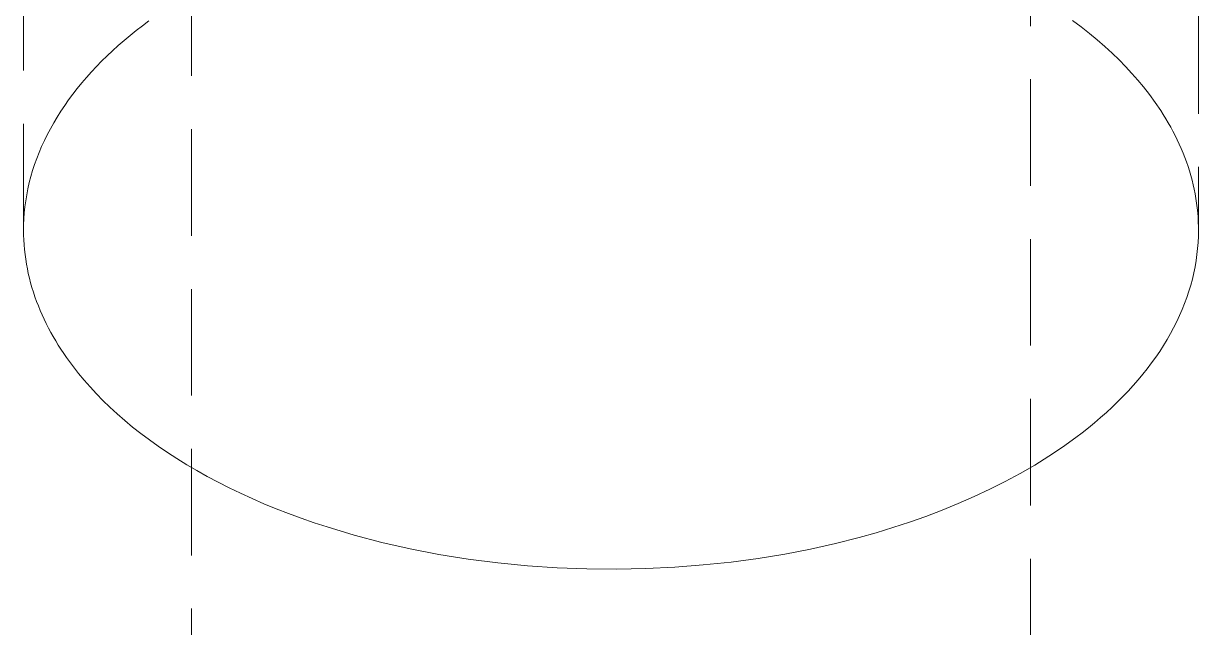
# Model space of a CAD drawing. Header units: millimetres. Extents: x -427 to 4679, y -324 to 2971.
# Drawn here: x 2722.76 to 2736.76, y 979.16 to 986.36 of the extents above; entities that cross this region are included whole.
import ezdxf

# ---------------------------------------------------------------- set-up
doc = ezdxf.new("R2010")
doc.units = ezdxf.units.MM
doc.linetypes.add('HIDDEN', pattern=[1.905, 1.27, -0.635])
doc.layers.add('ZANO_R_przerywana', color=7, linetype='HIDDEN', lineweight=0)

msp = doc.modelspace()

# ---------------------------------------------------------------- linework, layer by layer
at = {"layer": 'ZANO_R_przerywana'}
for p, q in [((2722.763, 983.894), (2722.763, 990.388)), ((2736.763, 990.363), (2736.763, 983.894)), ((2724.763, 892.388), (2724.763, 987.598)), ((2734.763, 987.598), (2734.763, 892.388)), ((2724.179, 986.332), (2724.105, 986.274)), ((2724.255, 986.389), (2724.179, 986.332)), ((2735.365, 986.318), (2735.263, 986.394)), ((2735.463, 986.24), (2735.365, 986.318)), ((2724.032, 986.215), (2723.961, 986.156)), ((2724.105, 986.274), (2724.032, 986.215)), ((2735.557, 986.162), (2735.463, 986.24)), ((2735.647, 986.084), (2735.557, 986.162)), ((2723.824, 986.034), (2723.758, 985.972)), ((2723.892, 986.095), (2723.824, 986.034)), ((2723.961, 986.156), (2723.892, 986.095)), ((2735.733, 986.004), (2735.647, 986.084)), ((2723.694, 985.909), (2723.632, 985.845)), ((2723.758, 985.972), (2723.694, 985.909)), ((2735.816, 985.925), (2735.733, 986.004)), ((2735.894, 985.845), (2735.816, 985.925)), ((2723.572, 985.781), (2723.514, 985.716)), ((2723.632, 985.845), (2723.572, 985.781)), ((2735.969, 985.764), (2735.894, 985.845)), ((2736.04, 985.683), (2735.969, 985.764)), ((2723.458, 985.65), (2723.404, 985.583)), ((2723.514, 985.716), (2723.458, 985.65)), ((2736.107, 985.602), (2736.04, 985.683)), ((2736.179, 985.51), (2736.107, 985.602)), ((2723.351, 985.516), (2723.301, 985.449)), ((2723.404, 985.583), (2723.351, 985.516)), ((2736.248, 985.416), (2736.179, 985.51)), ((2723.254, 985.381), (2723.208, 985.312)), ((2723.301, 985.449), (2723.254, 985.381)), ((2736.313, 985.321), (2736.248, 985.416)), ((2736.344, 985.272), (2736.313, 985.321)), ((2723.164, 985.243), (2723.123, 985.173)), ((2723.208, 985.312), (2723.164, 985.243)), ((2736.374, 985.223), (2736.344, 985.272)), ((2736.403, 985.173), (2736.374, 985.223)), ((2723.084, 985.103), (2723.047, 985.033)), ((2723.123, 985.173), (2723.084, 985.103)), ((2736.432, 985.123), (2736.403, 985.173)), ((2736.459, 985.073), (2736.432, 985.123)), ((2736.485, 985.022), (2736.459, 985.073)), ((2723.012, 984.962), (2722.979, 984.891)), ((2723.047, 985.033), (2723.012, 984.962)), ((2736.51, 984.971), (2736.485, 985.022)), ((2736.534, 984.919), (2736.51, 984.971)), ((2736.557, 984.867), (2736.534, 984.919)), ((2722.949, 984.82), (2722.921, 984.749)), ((2722.979, 984.891), (2722.949, 984.82)), ((2736.579, 984.814), (2736.557, 984.867)), ((2736.6, 984.762), (2736.579, 984.814)), ((2736.62, 984.708), (2736.6, 984.762)), ((2722.896, 984.677), (2722.872, 984.605)), ((2722.921, 984.749), (2722.896, 984.677)), ((2736.638, 984.655), (2736.62, 984.708)), ((2736.655, 984.601), (2736.638, 984.655)), ((2722.851, 984.533), (2722.832, 984.461)), ((2722.872, 984.605), (2722.851, 984.533)), ((2736.671, 984.547), (2736.655, 984.601)), ((2736.686, 984.492), (2736.671, 984.547)), ((2736.7, 984.437), (2736.686, 984.492)), ((2722.816, 984.389), (2722.801, 984.317)), ((2722.832, 984.461), (2722.816, 984.389)), ((2736.712, 984.382), (2736.7, 984.437)), ((2736.723, 984.327), (2736.712, 984.382)), ((2722.789, 984.245), (2722.78, 984.173)), ((2722.801, 984.317), (2722.789, 984.245)), ((2736.733, 984.271), (2736.723, 984.327)), ((2736.741, 984.215), (2736.733, 984.271)), ((2736.748, 984.159), (2736.741, 984.215)), ((2722.772, 984.101), (2722.767, 984.029)), ((2722.78, 984.173), (2722.772, 984.101)), ((2736.754, 984.103), (2736.748, 984.159)), ((2736.758, 984.046), (2736.754, 984.103)), ((2722.767, 984.029), (2722.764, 983.958)), ((2736.761, 983.99), (2736.758, 984.046)), ((2736.763, 983.933), (2736.761, 983.99)), ((2722.763, 983.894), (2722.764, 983.836)), ((2722.764, 983.836), (2722.766, 983.778)), ((2736.759, 983.749), (2736.762, 983.822)), ((2736.762, 983.822), (2736.763, 983.894)), ((2722.766, 983.778), (2722.77, 983.72)), ((2722.77, 983.72), (2722.775, 983.663)), ((2722.775, 983.663), (2722.781, 983.605)), ((2736.745, 983.604), (2736.753, 983.677)), ((2736.753, 983.677), (2736.759, 983.749)), ((2722.781, 983.605), (2722.789, 983.548)), ((2722.789, 983.548), (2722.798, 983.491)), ((2736.722, 983.458), (2736.735, 983.531)), ((2736.735, 983.531), (2736.745, 983.604)), ((2722.798, 983.491), (2722.809, 983.434)), ((2722.809, 983.434), (2722.82, 983.378)), ((2722.82, 983.378), (2722.834, 983.322)), ((2736.69, 983.311), (2736.707, 983.385)), ((2736.707, 983.385), (2736.722, 983.458)), ((2722.834, 983.322), (2722.848, 983.266)), ((2722.848, 983.266), (2722.864, 983.211)), ((2736.648, 983.166), (2736.67, 983.238)), ((2736.67, 983.238), (2736.69, 983.311)), ((2722.864, 983.211), (2722.881, 983.155)), ((2722.881, 983.155), (2722.899, 983.101)), ((2722.899, 983.101), (2722.919, 983.046)), ((2736.597, 983.02), (2736.624, 983.093)), ((2736.624, 983.093), (2736.648, 983.166)), ((2722.919, 983.046), (2722.94, 982.992)), ((2722.94, 982.992), (2722.962, 982.938)), ((2736.537, 982.876), (2736.568, 982.948)), ((2736.568, 982.948), (2736.597, 983.02)), ((2722.962, 982.938), (2722.985, 982.885)), ((2722.985, 982.885), (2723.009, 982.832)), ((2723.009, 982.832), (2723.035, 982.78)), ((2736.467, 982.732), (2736.503, 982.804)), ((2736.503, 982.804), (2736.537, 982.876)), ((2723.035, 982.78), (2723.061, 982.728)), ((2723.061, 982.728), (2723.089, 982.676)), ((2723.089, 982.676), (2723.117, 982.625)), ((2736.389, 982.59), (2736.429, 982.661)), ((2736.429, 982.661), (2736.467, 982.732)), ((2723.117, 982.625), (2723.147, 982.574)), ((2723.147, 982.574), (2723.178, 982.524)), ((2723.178, 982.524), (2723.209, 982.475)), ((2736.346, 982.52), (2736.389, 982.59)), ((2723.209, 982.475), (2723.242, 982.425)), ((2723.242, 982.425), (2723.276, 982.377)), ((2736.204, 982.312), (2736.253, 982.381)), ((2736.253, 982.381), (2736.301, 982.45)), ((2736.301, 982.45), (2736.346, 982.52)), ((2723.276, 982.377), (2723.345, 982.28)), ((2723.345, 982.28), (2723.419, 982.186)), ((2736.099, 982.176), (2736.152, 982.243)), ((2736.152, 982.243), (2736.204, 982.312)), ((2723.419, 982.186), (2723.486, 982.106)), ((2723.486, 982.106), (2723.557, 982.025)), ((2735.985, 982.042), (2736.043, 982.109)), ((2736.043, 982.109), (2736.099, 982.176)), ((2723.557, 982.025), (2723.632, 981.944)), ((2735.863, 981.912), (2735.925, 981.977)), ((2735.925, 981.977), (2735.985, 982.042)), ((2723.632, 981.944), (2723.71, 981.864)), ((2723.71, 981.864), (2723.793, 981.785)), ((2735.733, 981.784), (2735.799, 981.848)), ((2735.799, 981.848), (2735.863, 981.912)), ((2723.793, 981.785), (2723.879, 981.705)), ((2723.879, 981.705), (2723.969, 981.627)), ((2735.596, 981.66), (2735.665, 981.722)), ((2735.665, 981.722), (2735.733, 981.784)), ((2723.969, 981.627), (2724.063, 981.548)), ((2724.063, 981.548), (2724.161, 981.471)), ((2735.451, 981.539), (2735.524, 981.599)), ((2735.524, 981.599), (2735.596, 981.66)), ((2724.161, 981.471), (2724.263, 981.395)), ((2735.143, 981.309), (2735.3, 981.422)), ((2735.3, 981.422), (2735.377, 981.48)), ((2735.377, 981.48), (2735.451, 981.539)), ((2724.263, 981.395), (2724.368, 981.319)), ((2724.368, 981.319), (2724.478, 981.245)), ((2734.98, 981.2), (2735.143, 981.309)), ((2724.478, 981.245), (2724.591, 981.171)), ((2724.591, 981.171), (2724.708, 981.099)), ((2734.811, 981.095), (2734.98, 981.2)), ((2724.708, 981.099), (2724.829, 981.028)), ((2724.829, 981.028), (2724.953, 980.958)), ((2734.459, 980.897), (2734.637, 980.994)), ((2734.637, 980.994), (2734.811, 981.095)), ((2724.953, 980.958), (2725.081, 980.89)), ((2725.081, 980.89), (2725.213, 980.823)), ((2734.276, 980.805), (2734.459, 980.897)), ((2725.213, 980.823), (2725.348, 980.758)), ((2725.348, 980.758), (2725.486, 980.695)), ((2733.901, 980.635), (2734.09, 980.718)), ((2734.09, 980.718), (2734.276, 980.805)), ((2725.486, 980.695), (2725.628, 980.633)), ((2725.628, 980.633), (2725.773, 980.574)), ((2725.773, 980.574), (2725.921, 980.516)), ((2733.709, 980.556), (2733.901, 980.635)), ((2725.921, 980.516), (2726.072, 980.461)), ((2726.072, 980.461), (2726.226, 980.407)), ((2733.318, 980.413), (2733.514, 980.482)), ((2733.514, 980.482), (2733.709, 980.556)), ((2726.226, 980.407), (2726.382, 980.356)), ((2726.382, 980.356), (2726.702, 980.26)), ((2732.721, 980.232), (2732.921, 980.288)), ((2732.921, 980.288), (2733.12, 980.348)), ((2733.12, 980.348), (2733.318, 980.413)), ((2726.702, 980.26), (2727.032, 980.173)), ((2727.032, 980.173), (2727.369, 980.097)), ((2732.139, 980.093), (2732.436, 980.159)), ((2732.436, 980.159), (2732.721, 980.232)), ((2727.369, 980.097), (2727.712, 980.03)), ((2727.712, 980.03), (2728.061, 979.974)), ((2731.518, 979.982), (2731.833, 980.034)), ((2731.833, 980.034), (2732.139, 980.093)), ((2728.061, 979.974), (2728.413, 979.929)), ((2728.413, 979.929), (2728.768, 979.894)), ((2728.768, 979.894), (2729.123, 979.87)), ((2729.123, 979.87), (2729.477, 979.856)), ((2729.829, 979.853), (2730.178, 979.86)), ((2730.178, 979.86), (2730.523, 979.877)), ((2730.523, 979.877), (2730.862, 979.903)), ((2730.862, 979.903), (2731.193, 979.938)), ((2731.193, 979.938), (2731.518, 979.982)), ((2729.477, 979.856), (2729.829, 979.853))]:
    msp.add_line(p, q, dxfattribs=at)

doc.saveas('drawing.dxf')
